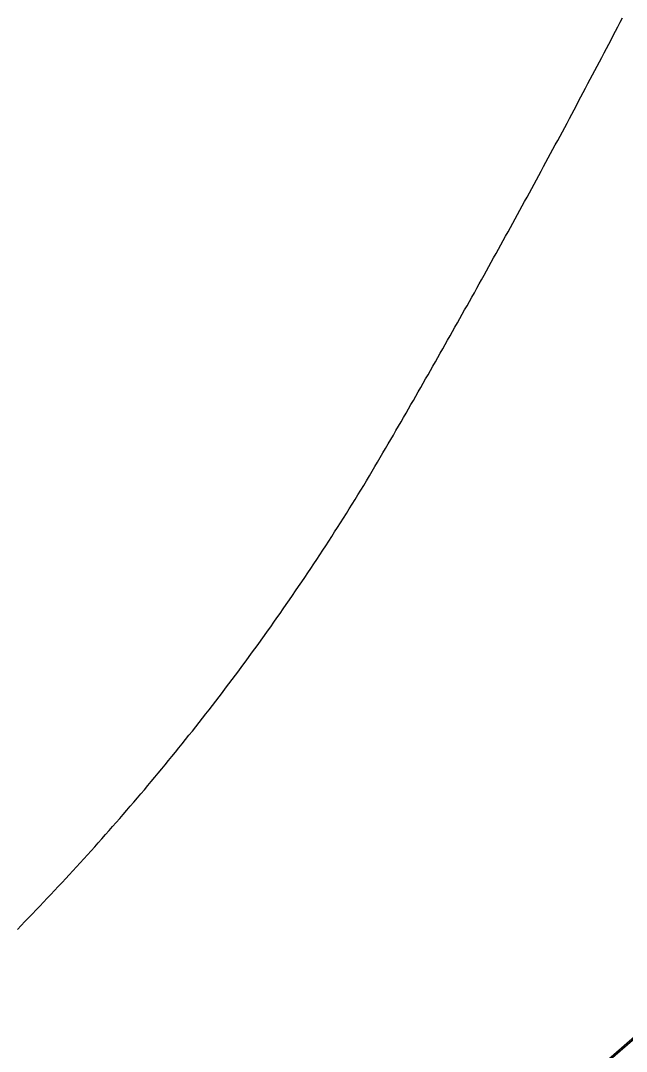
# Model space of a CAD drawing. Extents: x 527 to 614, y 487 to 635.
# Drawn here: x 597.58 to 600.78, y 519.82 to 525.26 of the extents above; entities that cross this region are included whole.
import ezdxf

# ---------------------------------------------------------------- set-up
doc = ezdxf.new("R2010")
doc.units = 0
doc.header["$MEASUREMENT"] = 0
doc.layers.add('1', color=4, linetype='Continuous')
doc.layers.add('204', color=7, linetype='Continuous')

# ---------------------------------------------------------------- blocks, each defined once
blk = doc.blocks.new('55')
at = {"layer": '204', "color": 4, "linetype": 'Continuous'}
for p, q in [((-0.638043, 0.807615), (-6.263176, -4.08224)), ((-0.838045, 0.644162), (-7.632718, -5.262357))]:
    blk.add_line(p, q, dxfattribs=at)
for points in [[(-0.856714, 0.482645), (-0.891503, 0.445256, -0.00000105), (-0.926293, 0.407867), (-0.961083, 0.370477, -0.00000105), (-0.995873, 0.333087), (-1.030664, 0.295698, -0.00000094), (-1.065456, 0.258308), (-1.100247, 0.220917, -0.00000086), (-1.13504, 0.183527), (-1.169832, 0.146137, -0.00000077), (-1.204625, 0.108746), (-1.239418, 0.071355, -0.00000068), (-1.274211, 0.033965), (-1.309005, -0.003426, -0.0000006), (-1.343799, -0.040817), (-1.378593, -0.078208, -0.00000051), (-1.413388, -0.1156), (-1.448182, -0.152991, -0.00000042), (-1.482977, -0.190382), (-1.517772, -0.227774, -0.00000034), (-1.552567, -0.265165)], [(-1.587362, -0.302557, -0.00000025), (-1.622158, -0.339948)], [(-1.656953, -0.37734, -0.00000016), (-1.691748, -0.414732)], [(-1.726544, -0.452123, -0.00000007), (-1.76134, -0.489515)], [(-1.865726, -0.60169, 0.00000006), (-1.900522, -0.639082)], [(-1.935318, -0.676474, 0.00000005), (-1.970113, -0.713866)], [(-2.004909, -0.751257, 0.00000005), (-2.039704, -0.788649)], [(-2.0745, -0.826041, 0.00000005), (-2.109295, -0.863433)], [(-2.144091, -0.900825, 0.00000005), (-2.178886, -0.938217)], [(-2.213682, -0.975608, 0.00000005), (-2.248478, -1.013)], [(-2.283273, -1.050392, 0.00000005), (-2.318069, -1.087784)], [(-2.352864, -1.125176, 0.00000005), (-2.38766, -1.162568)], [(-2.422455, -1.19996, 0.00000005), (-2.45725, -1.237351)], [(-2.492046, -1.274743, 0.00000005), (-2.526841, -1.312135)], [(-2.561637, -1.349527, 0.00000005), (-2.596432, -1.386919)], [(-2.631228, -1.424311, 0.00000005), (-2.666023, -1.461703)], [(-2.700818, -1.499095, 0.00000005), (-2.735614, -1.536487)], [(-2.770409, -1.573879, 0.00000005), (-2.805205, -1.611271)], [(-2.84, -1.648663, 0.00000005), (-2.874795, -1.686055)], [(-2.909591, -1.723447, 0.00000005), (-2.944386, -1.760839)], [(-2.979181, -1.798231, 0.00000005), (-3.013977, -1.835623)], [(-3.048772, -1.873015, 0.00000005), (-3.083567, -1.910407)], [(-3.118363, -1.947799, 0.00000005), (-3.153158, -1.985191)], [(-3.187953, -2.022583, 0.00000005), (-3.222749, -2.059975)], [(-3.257544, -2.097367, 0.00000005), (-3.292339, -2.134759)], [(-3.327135, -2.172151, 0.00000005), (-3.36193, -2.209543)], [(-3.396725, -2.246935, 0.00000005), (-3.43152, -2.284328)], [(-3.466316, -2.32172, 0.00000005), (-3.501111, -2.359112)], [(-3.535906, -2.396504, 0.00000005), (-3.570701, -2.433896)], [(-3.605496, -2.471288, 0.00000005), (-3.640292, -2.50868)], [(-3.675087, -2.546073, 0.00000005), (-3.709882, -2.583465)], [(-3.744677, -2.620857, 0.00000005), (-3.779472, -2.658249)], [(-3.814267, -2.695641, 0.00000005), (-3.849063, -2.733033)], [(-3.883858, -2.770426, 0.00000005), (-3.918653, -2.807818)], [(-3.953448, -2.84521, 0.00000005), (-3.988243, -2.882602)], [(-4.023038, -2.919995, 0.00000005), (-4.057833, -2.957387)], [(-4.092628, -2.994779, 0.00000005), (-4.127423, -3.032171)], [(-4.162218, -3.069564, 0.00000005), (-4.197014, -3.106956)], [(-4.231809, -3.144348, 0.00000005), (-4.266604, -3.18174)], [(-4.301399, -3.219133, 0.00000005), (-4.336194, -3.256525)], [(-4.370989, -3.293917, 0.00000005), (-4.405784, -3.33131)], [(-4.440579, -3.368702, 0.00000005), (-4.475374, -3.406094)], [(-4.510169, -3.443487, 0.00000005), (-4.544964, -3.480879)], [(-4.579759, -3.518271, 0.00000005), (-4.614554, -3.555664)], [(-4.649349, -3.593056, 0.00000005), (-4.684144, -3.630448)], [(-4.718938, -3.667841, 0.00000005), (-4.753733, -3.705233)], [(-4.788528, -3.742626, 0.00000005), (-4.823323, -3.780018)], [(-4.858118, -3.81741, 0.00000005), (-4.892913, -3.854803)], [(-4.927708, -3.892195, 0.00000006), (-4.962503, -3.929588)], [(-4.997298, -3.96698, 0.00000006), (-5.032093, -4.004373)], [(-5.066888, -4.041765, 0.00000006), (-5.101682, -4.079158)], [(-5.136476, -4.116549, 0.00000006), (-5.171272, -4.153943)], [(-5.206071, -4.19134, 0.00000005), (-5.240862, -4.228728)], [(-5.275639, -4.266101, 0.00000006), (-5.310451, -4.303513)], [(-5.345316, -4.340981, 0.00000005), (-5.380041, -4.378298)], [(-5.414557, -4.415391, 0.00000008), (-5.44963, -4.453083)], [(-5.485522, -4.491655, -0.00000005), (-5.51922, -4.527868)], [(-5.549684, -4.560606, 0.00000062), (-5.588809, -4.602653)], [(-0.839355, 0.466233), (-0.88808, 0.413868, -0.00000008), (-0.936805, 0.361503), (-0.98553, 0.309139, -0.00000008), (-1.034255, 0.256774), (-1.082979, 0.204409, -0.00000006), (-1.131704, 0.152045), (-1.180429, 0.09968, -0.00000004), (-1.229154, 0.047316), (-1.277879, -0.005049, -0.00000003), (-1.326604, -0.057414), (-1.375329, -0.109779), (-1.424054, -0.162143), (-1.472779, -0.214508), (-1.521504, -0.266873)], [(-1.667679, -0.423967, 0.00000004), (-1.716404, -0.476332)], [(-1.765129, -0.528696, 0.00000005), (-1.813854, -0.581061)], [(-1.862579, -0.633426, 0.00000006), (-1.911304, -0.685791)], [(-1.960029, -0.738156, 0.00000006), (-2.008754, -0.79052)], [(-2.057479, -0.842885, 0.00000006), (-2.106204, -0.89525)], [(-2.154929, -0.947615, 0.00000006), (-2.203654, -0.99998)], [(-2.252379, -1.052345, 0.00000006), (-2.301104, -1.10471)], [(-2.349829, -1.157075, 0.00000006), (-2.398553, -1.20944)], [(-2.447278, -1.261805, 0.00000006), (-2.496003, -1.31417)], [(-2.544728, -1.366535, 0.00000006), (-2.593453, -1.4189)], [(-2.642177, -1.471265, 0.00000006), (-2.690902, -1.52363)], [(-2.739627, -1.575995, 0.00000006), (-2.788352, -1.62836)], [(-2.837076, -1.680725, 0.00000006), (-2.885801, -1.73309)], [(-2.934526, -1.785455, 0.00000006), (-2.983251, -1.83782)], [(-3.031975, -1.890185, 0.00000006), (-3.0807, -1.94255)], [(-3.129424, -1.994915, 0.00000006), (-3.178149, -2.04728)], [(-3.226874, -2.099646, 0.00000006), (-3.275598, -2.152011)], [(-3.324323, -2.204376, 0.00000006), (-3.373047, -2.256741)], [(-3.421772, -2.309106, 0.00000006), (-3.470497, -2.361471)], [(-3.519221, -2.413837, 0.00000006), (-3.567946, -2.466202)], [(-3.61667, -2.518567, 0.00000006), (-3.665395, -2.570932)], [(-3.714119, -2.623298, 0.00000006), (-3.762844, -2.675663)], [(-3.811568, -2.728028, 0.00000006), (-3.860293, -2.780394)], [(-3.909017, -2.832759, 0.00000006), (-3.957741, -2.885124)], [(-4.006466, -2.93749, 0.00000006), (-4.05519, -2.989855)], [(-4.103915, -3.04222, 0.00000006), (-4.152639, -3.094586)], [(-4.201363, -3.146951, 0.00000006), (-4.250088, -3.199317)], [(-4.298812, -3.251682, 0.00000006), (-4.347536, -3.304048)], [(-4.39626, -3.356413, 0.00000006), (-4.444985, -3.408778)], [(-4.493709, -3.461144, 0.00000006), (-4.542433, -3.513509)], [(-4.591158, -3.565875, 0.00000006), (-4.639882, -3.61824)], [(-4.688606, -3.670606, 0.00000006), (-4.73733, -3.722972)], [(-4.786055, -3.775338, 0.00000007), (-4.834778, -3.827703)], [(-4.883501, -3.880067, 0.00000007), (-4.932227, -3.932434)], [(-4.980957, -3.984806, 0.00000006), (-5.029675, -4.037165)], [(-5.078374, -4.089504, 0.00000007), (-5.127123, -4.141896)], [(-5.175946, -4.194368, 0.00000008), (-5.224571, -4.246628)], [(-5.272906, -4.298575, 0.00000013), (-5.32202, -4.35136)], [(-5.372281, -4.405377, 0.00000015), (-5.419468, -4.456092)], [(-5.462129, -4.501941, 0.00000026), (-5.516918, -4.560825)], [(-5.601305, -4.651521, 0.00000027), (-5.711819, -4.770296)]]:
    blk.add_lwpolyline(points, format="xyb", dxfattribs=at)
for centre, radius, start, end in [((-17.168326, 9.490921), 19.975, 312.58861, 338.63537), ((-17.168326, 9.490921), 19.995, 312.58861, 338.63537), ((-17.168326, 9.490921), 20.005, 312.58855, 338.63544), ((-17.168326, 9.490921), 20.025, 312.58855, 338.63544), ((-23.620653, 15.715316), 27.975, 313.98293, 328.91424), ((-23.620653, 15.715316), 27.995, 313.98293, 328.91424), ((-23.620653, 15.715316), 28.005, 313.9829, 328.91427), ((-23.620653, 15.715316), 28.025, 313.9829, 328.91427), ((-62.427063, 51.09021), 79.975, 316.277, 320.96329), ((-62.427063, 51.09021), 79.995, 316.277, 320.96329), ((-62.427063, 51.09021), 80.005, 316.277, 320.96329), ((-62.427063, 51.09021), 80.025, 316.277, 320.96329), ((89.014102, -92.312677), 129.26204, 134.10903, 135.76327), ((89.014102, -92.312677), 129.19715, 134.11023, 136.87079), ((89.014102, -92.312677), 129.18215, 134.11023, 136.87079), ((89.014102, -92.312677), 129.24704, 134.10903, 135.76327)]:
    blk.add_arc(centre, radius, start, end, dxfattribs=at)
blk = doc.blocks.new('VANGUARD')
at = {"layer": '1', "color": 2}
blk.add_lwpolyline([(70.6632, 15.4355), (70.6831, 15.4559), (70.7029, 15.4762), (70.7226, 15.4966), (70.7423, 15.5171), (70.762, 15.5376), (70.7816, 15.5581), (70.8012, 15.5787), (70.8207, 15.5993), (70.8403, 15.62), (70.8597, 15.6407), (70.8791, 15.6614), (70.8986, 15.6823), (70.9179, 15.7031), (70.9372, 15.7239), (70.9565, 15.7449), (70.9757, 15.7658), (70.9949, 15.7869), (71.014, 15.8079), (71.0331, 15.829), (71.0522, 15.8501), (71.0712, 15.8713), (71.0902, 15.8925), (71.1091, 15.9138), (71.128, 15.9351), (71.1468, 15.9564), (71.1657, 15.9778), (71.1844, 15.9993), (71.2031, 16.0207), (71.2218, 16.0423), (71.2405, 16.0638), (71.2591, 16.0854), (71.2776, 16.1071), (71.2961, 16.1288), (71.3146, 16.1505), (71.3331, 16.1723), (71.3515, 16.1941), (71.3698, 16.216), (71.3881, 16.2379), (71.4063, 16.2598), (71.4246, 16.2819), (71.4427, 16.3039), (71.4608, 16.326), (71.4789, 16.3481), (71.497, 16.3703), (71.5149, 16.3925), (71.5329, 16.4147), (71.5508, 16.437), (71.5686, 16.4594), (71.5865, 16.4818), (71.6042, 16.5042), (71.6219, 16.5266), (71.6396, 16.5492), (71.6573, 16.5718), (71.6749, 16.5944), (71.6924, 16.617), (71.7099, 16.6397), (71.7273, 16.6625), (71.7447, 16.6852), (71.7621, 16.7081), (71.7794, 16.7309), (71.7966, 16.7538), (71.8138, 16.7768), (71.831, 16.7998), (71.8481, 16.8228), (71.8651, 16.8459), (71.8822, 16.869), (71.8991, 16.8922), (71.916, 16.9154), (71.9329, 16.9386), (71.9497, 16.9619), (71.9664, 16.9852), (71.9831, 17.0086), (71.9998, 17.032), (72.0164, 17.0554), (72.033, 17.0789), (72.0495, 17.1025), (72.0659, 17.126), (72.0823, 17.1496), (72.0987, 17.1733), (72.115, 17.197), (72.1312, 17.2207), (72.1474, 17.2445), (72.1635, 17.2682), (72.1795, 17.292), (72.1955, 17.3158), (72.2114, 17.3396), (72.2273, 17.3635), (72.2432, 17.3875), (72.259, 17.4115), (72.2747, 17.4355), (72.2904, 17.4596), (72.3061, 17.4838), (72.3217, 17.508), (72.3373, 17.5322), (72.3528, 17.5565), (72.3682, 17.5809), (72.3837, 17.6053), (72.3991, 17.6298), (72.4144, 17.6543), (72.4297, 17.6789), (72.445, 17.7037), (72.4602, 17.7284), (72.4754, 17.7531), (72.4905, 17.7779), (72.5055, 17.8027), (72.5204, 17.8275), (72.5351, 17.8522), (72.5497, 17.8767), (72.5641, 17.9009), (72.5783, 17.925), (72.5924, 17.949), (72.6064, 17.9729), (72.6203, 17.9966), (72.634, 18.0201), (72.6475, 18.0435), (72.661, 18.0667), (72.6744, 18.0899), (72.6877, 18.1129), (72.7008, 18.1358), (72.714, 18.1586), (72.727, 18.1813), (72.7399, 18.2039), (72.7528, 18.2264), (72.7658, 18.2489), (72.7787, 18.2715), (72.7916, 18.2941), (72.8045, 18.3167), (72.8175, 18.3393), (72.8304, 18.3619), (72.8433, 18.3846), (72.8562, 18.4073), (72.8691, 18.43), (72.882, 18.4527), (72.8949, 18.4754), (72.9078, 18.4982), (72.9207, 18.5209), (72.9336, 18.5437), (72.9464, 18.5664), (72.9593, 18.5892), (72.9721, 18.612), (72.985, 18.6348), (72.9978, 18.6576), (73.0106, 18.6805), (73.0234, 18.7033), (73.0362, 18.7261), (73.0491, 18.749), (73.0618, 18.7718), (73.0746, 18.7947), (73.0874, 18.8176), (73.1001, 18.8405), (73.1128, 18.8633), (73.1256, 18.8862), (73.1383, 18.9091), (73.151, 18.932), (73.1636, 18.9548), (73.1763, 18.9777), (73.189, 19.0006), (73.2016, 19.0235), (73.2143, 19.0464), (73.2269, 19.0693), (73.2395, 19.0923), (73.2521, 19.1152), (73.2647, 19.1381), (73.2773, 19.161), (73.2899, 19.184), (73.3024, 19.2069), (73.315, 19.2298), (73.3275, 19.2528), (73.34, 19.2758), (73.3525, 19.2987), (73.365, 19.3217), (73.3775, 19.3447), (73.39, 19.3676), (73.4025, 19.3906), (73.4149, 19.4136), (73.4274, 19.4366), (73.4398, 19.4596), (73.4522, 19.4826), (73.4646, 19.5056), (73.477, 19.5286), (73.4894, 19.5516), (73.5018, 19.5746), (73.5142, 19.5977), (73.5265, 19.6207), (73.5389, 19.6437), (73.5512, 19.6668), (73.5635, 19.6898), (73.5758, 19.7129), (73.5882, 19.7359), (73.6004, 19.759), (73.6127, 19.782), (73.625, 19.8051), (73.6373, 19.8282), (73.6495, 19.8513), (73.6617, 19.8744), (73.674, 19.8975), (73.6862, 19.9206), (73.6984, 19.9437), (73.7106, 19.9668), (73.7228, 19.9899), (73.735, 20.013), (73.7471, 20.0361), (73.7593, 20.0593), (73.7714, 20.0824), (73.7835, 20.1055), (73.7957, 20.1287), (73.8078, 20.1518), (73.8199, 20.175), (73.832, 20.1981), (73.844, 20.2213), (73.8561, 20.2445)], dxfattribs=at)
at = {"layer": '1'}
blk.add_blockref('55', (75.7004, 15.0449), dxfattribs=at)

msp = doc.modelspace()

# ---------------------------------------------------------------- block references
at = {"layer": '1'}
msp.add_blockref('VANGUARD', (526.9005, 505.0267), dxfattribs=at)

doc.saveas('drawing.dxf')
